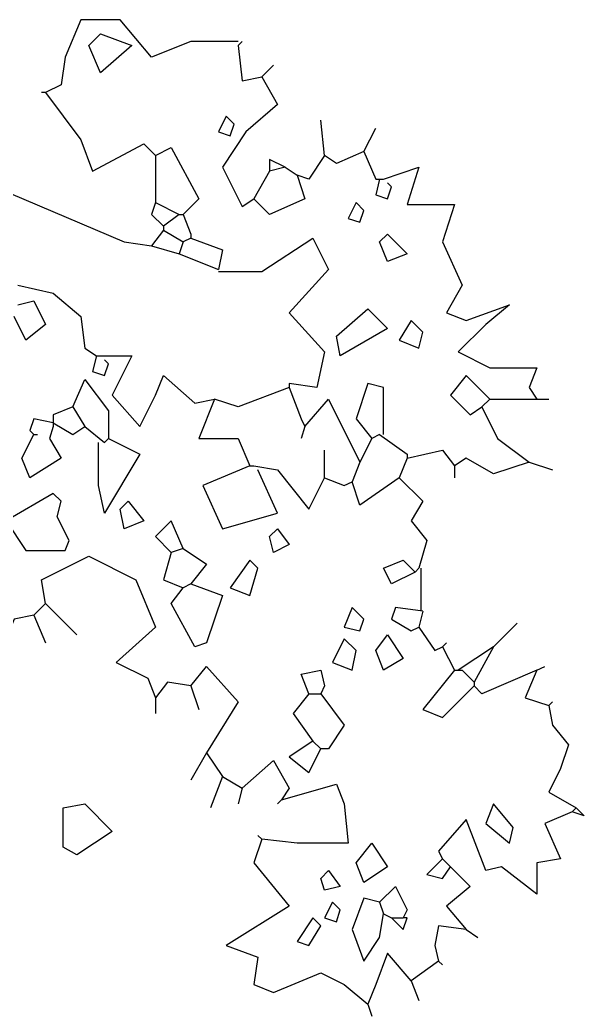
# Model space of a CAD drawing. Header units: metres. Extents: x -3.5 to 3.6, y -0.1 to 12.6.
# Drawn here: x 1.855 to 2.949, y 0.655 to 2.587 of the extents above; entities that cross this region are included whole.
import ezdxf

# ---------------------------------------------------------------- set-up
doc = ezdxf.new("R2010")
doc.units = ezdxf.units.M
doc.header["$LTSCALE"] = 0.2

msp = doc.modelspace()

# ---------------------------------------------------------------- linework, layer by layer
at = {"linetype": 'Continuous', "flags": 128}
for points in [[(2.2784, 2.5451), (2.1869, 2.5451), (2.1107, 2.5146), (2.0498, 2.587), (1.9736, 2.587), (1.9431, 2.5146), (1.9355, 2.4613), (1.905, 2.446)], [(2.0117, 2.5603), (2.0726, 2.5375), (2.0117, 2.4841), (1.9888, 2.5375), (2.0117, 2.5603)], [(2.2784, 2.5375), (2.286, 2.5451)], [(2.2784, 2.5375), (2.286, 2.4689), (2.3241, 2.4765)], [(2.3241, 2.4765), (2.347, 2.4994)], [(2.3241, 2.4765), (2.3546, 2.4232), (2.2936, 2.3698), (2.2479, 2.3012), (2.286, 2.225), (2.3089, 2.2403)], [(1.905, 2.446), (1.8974, 2.446)], [(1.905, 2.446), (1.9736, 2.3546), (1.9964, 2.2936), (2.0955, 2.347), (2.1184, 2.3241)], [(2.2555, 2.4003), (2.2403, 2.3698), (2.2631, 2.3622), (2.2708, 2.3851), (2.2555, 2.4003)], [(2.446, 2.3241), (2.4384, 2.3927)], [(2.5222, 2.3317), (2.5451, 2.3774)], [(2.1184, 2.3241), (2.1488, 2.3393), (2.2022, 2.2403), (2.1717, 2.2098)], [(2.1184, 2.3241), (2.1184, 2.2327)], [(2.446, 2.3241), (2.4155, 2.2784), (2.3927, 2.286)], [(2.5222, 2.3317), (2.4689, 2.3089), (2.446, 2.3241)], [(2.5222, 2.3317), (2.5451, 2.2784), (2.5527, 2.2784)], [(2.3698, 2.3012), (2.3393, 2.3165), (2.3393, 2.2936)], [(2.3698, 2.3012), (2.3393, 2.2936)], [(2.3698, 2.3012), (2.3927, 2.286)], [(2.5603, 2.2784), (2.6289, 2.3012), (2.606, 2.2289), (2.6975, 2.2289), (2.6746, 2.1565), (2.7127, 2.0726), (2.6822, 2.0193), (2.7203, 2.0041), (2.8042, 2.0345), (2.7584, 1.9964), (2.7051, 1.9431), (2.7661, 1.9126), (2.8575, 1.9126), (2.8423, 1.8745), (2.8575, 1.8517)], [(2.3393, 2.2936), (2.3089, 2.2403)], [(2.3927, 2.286), (2.4079, 2.2403), (2.3393, 2.2098), (2.3089, 2.2403)], [(1.8059, 2.2631), (2.0574, 2.1565), (2.1107, 2.1488)], [(2.5527, 2.2784), (2.5451, 2.2479), (2.5679, 2.2403), (2.5756, 2.2631), (2.5679, 2.2708)], [(2.5527, 2.2784), (2.5603, 2.2784)], [(2.1184, 2.2327), (2.1107, 2.2098), (2.1336, 2.1869)], [(2.1184, 2.2327), (2.1641, 2.2098)], [(2.507, 2.2327), (2.4917, 2.2022), (2.5146, 2.1946), (2.5222, 2.2174), (2.507, 2.2327)], [(2.1641, 2.2098), (2.1336, 2.1869)], [(2.1641, 2.2098), (2.1717, 2.2098)], [(2.1717, 2.2098), (2.1869, 2.1717), (2.1869, 2.1641)], [(2.1336, 2.1869), (2.1336, 2.1793)], [(2.1336, 2.1793), (2.1107, 2.1488)], [(2.1336, 2.1793), (2.1717, 2.1565)], [(2.1869, 2.1641), (2.1717, 2.1565)], [(2.1869, 2.1641), (2.2479, 2.1412), (2.2403, 2.1031)], [(2.2403, 2.0993), (2.3241, 2.0993), (2.4232, 2.1641), (2.4536, 2.1031), (2.3774, 2.0193), (2.446, 1.9431), (2.4308, 1.8745), (2.3774, 1.8821), (2.3774, 1.8745)], [(2.5679, 2.1717), (2.606, 2.1336), (2.5679, 2.1184), (2.5527, 2.1565), (2.5679, 2.1717)], [(2.1107, 2.1488), (2.1641, 2.1336)], [(2.1717, 2.1565), (2.1641, 2.1336)], [(2.1641, 2.1336), (2.2403, 2.1031)], [(1.8517, 2.0726), (1.9202, 2.0574), (1.9736, 2.0117), (1.9812, 1.9507), (2.0041, 1.9355)], [(1.8517, 2.0345), (1.8821, 2.0422), (1.905, 1.9964), (1.8669, 1.966), (1.844, 2.0117)], [(2.5298, 2.0269), (2.5679, 1.9888), (2.4765, 1.9355), (2.4689, 1.9736), (2.5298, 2.0269)], [(2.6137, 2.0041), (2.5908, 1.966), (2.6289, 1.9507), (2.6365, 1.9812), (2.6137, 2.0041)], [(2.0041, 1.9355), (1.9964, 1.905), (2.0193, 1.8974), (2.0269, 1.9202), (2.0193, 1.9279)], [(2.0041, 1.9355), (2.0117, 1.9355)], [(2.0117, 1.9355), (2.0726, 1.9355), (2.0345, 1.8593), (2.0879, 1.7983), (2.1184, 1.8593), (2.1336, 1.8974), (2.1946, 1.844), (2.2327, 1.8517)], [(2.7661, 1.8517), (2.7203, 1.8974), (2.6899, 1.8593), (2.728, 1.8212), (2.7508, 1.8364)], [(1.9583, 1.8364), (1.9812, 1.8898), (2.0269, 1.8288), (2.0269, 1.7755)], [(2.3774, 1.8745), (2.2784, 1.8364), (2.2327, 1.8517)], [(2.3774, 1.8745), (2.4003, 1.8136), (2.4079, 1.7983)], [(2.5603, 1.7831), (2.5603, 1.8745), (2.5298, 1.8821), (2.507, 1.8136), (2.5375, 1.7755)], [(1.9583, 1.8364), (1.9202, 1.8212), (1.9202, 1.8059)], [(1.9583, 1.8364), (1.9812, 1.7983)], [(2.2327, 1.8517), (2.2022, 1.7755), (2.2784, 1.7755), (2.3012, 1.7221)], [(2.4079, 1.7983), (2.4536, 1.8517), (2.5146, 1.7297)], [(2.7661, 1.8517), (2.7508, 1.8364)], [(2.7508, 1.8364), (2.7813, 1.7755), (2.8423, 1.7297)], [(2.7661, 1.8517), (2.8575, 1.8517)], [(2.8575, 1.8517), (2.8804, 1.8517)], [(1.9202, 1.7983), (1.9126, 1.7755), (1.9355, 1.7374), (1.8745, 1.6993), (1.8593, 1.7374), (1.8821, 1.7831)], [(1.9202, 1.8059), (1.8821, 1.8136), (1.8745, 1.7907), (1.8821, 1.7831)], [(1.9202, 1.8059), (1.9202, 1.7983)], [(1.9202, 1.8059), (1.9583, 1.7831), (1.9812, 1.7983)], [(1.9812, 1.7983), (2.0193, 1.7678)], [(2.4079, 1.7983), (2.4003, 1.7755)], [(1.8821, 1.7831), (1.8898, 1.7831)], [(2.5527, 1.7831), (2.5375, 1.7755)], [(2.5527, 1.7831), (2.606, 1.745), (2.606, 1.7374)], [(2.0269, 1.7755), (2.0879, 1.745), (2.0193, 1.6307), (2.0079, 1.684), (2.0079, 1.7678)], [(2.0269, 1.7755), (2.0193, 1.7678)], [(2.5375, 1.7755), (2.5146, 1.7297)], [(2.446, 1.6993), (2.446, 1.7526)], [(2.606, 1.7374), (2.6746, 1.7526), (2.6975, 1.7221)], [(2.3012, 1.7221), (2.2098, 1.684), (2.2479, 1.6002), (2.3546, 1.6307), (2.3165, 1.7145)], [(2.3012, 1.7221), (2.3089, 1.7221)], [(2.3089, 1.7221), (2.3546, 1.7145), (2.4155, 1.6383), (2.446, 1.6993)], [(2.5146, 1.7297), (2.4994, 1.6916)], [(2.606, 1.7374), (2.5908, 1.6993)], [(2.8423, 1.7297), (2.7737, 1.7069), (2.7203, 1.7374), (2.6975, 1.7221)], [(2.6975, 1.7221), (2.6975, 1.6993)], [(2.8423, 1.7297), (2.888, 1.7145)], [(2.446, 1.6993), (2.4841, 1.684), (2.4994, 1.6916)], [(2.5908, 1.6993), (2.5146, 1.6459), (2.4994, 1.6916)], [(2.5908, 1.6993), (2.6365, 1.6535), (2.6137, 1.6154), (2.6441, 1.5773), (2.6289, 1.524)], [(1.9202, 1.6688), (1.8288, 1.6154), (1.8669, 1.5583), (1.9431, 1.5583), (1.9507, 1.5773), (1.9279, 1.6231), (1.9355, 1.6535), (1.9202, 1.6688)], [(2.065, 1.6535), (2.0955, 1.6154), (2.0574, 1.6002), (2.0498, 1.6383), (2.065, 1.6535)], [(2.1717, 1.5621), (2.1488, 1.6154), (2.1184, 1.585), (2.1488, 1.5545)], [(2.3546, 1.6002), (2.3774, 1.5697), (2.347, 1.5545), (2.3393, 1.585), (2.3546, 1.6002)], [(1.905, 1.4554), (1.8974, 1.5011), (1.9888, 1.5469), (2.0803, 1.5011), (2.1184, 1.4097), (2.0422, 1.3411), (2.1031, 1.3106), (2.1184, 1.2725)], [(2.1488, 1.5545), (2.1336, 1.5011), (2.1717, 1.4859)], [(2.1717, 1.5621), (2.1488, 1.5545)], [(2.1717, 1.5621), (2.2174, 1.5316), (2.1869, 1.4935)], [(2.3012, 1.5392), (2.2631, 1.4859), (2.3012, 1.4707), (2.3165, 1.524), (2.3012, 1.5392)], [(2.6213, 1.5164), (2.5756, 1.4935), (2.5603, 1.524), (2.5984, 1.5392), (2.6213, 1.5164)], [(2.6289, 1.524), (2.6213, 1.5164)], [(2.6327, 1.524), (2.6327, 1.4402)], [(2.1869, 1.4935), (2.2479, 1.4707), (2.2174, 1.3792), (2.1946, 1.3716), (2.1488, 1.4554), (2.1717, 1.4859)], [(2.1869, 1.4935), (2.1717, 1.4859)], [(1.905, 1.4554), (1.8821, 1.4326)], [(1.905, 1.4554), (1.966, 1.3945)], [(1.8821, 1.4326), (1.844, 1.4249), (1.8288, 1.3868)], [(1.8821, 1.4326), (1.905, 1.3792)], [(2.4994, 1.4478), (2.4841, 1.4097), (2.5146, 1.4021), (2.5222, 1.4249), (2.4994, 1.4478)], [(2.6365, 1.4402), (2.5832, 1.4478), (2.5756, 1.4249), (2.6137, 1.4021), (2.6289, 1.4097)], [(2.6365, 1.4402), (2.6289, 1.4097)], [(2.7737, 1.3716), (2.8194, 1.4173)], [(2.5679, 1.3945), (2.5984, 1.3487), (2.5603, 1.3259), (2.5451, 1.364), (2.5679, 1.3945)], [(2.6289, 1.4097), (2.6594, 1.364), (2.6746, 1.3716)], [(2.4841, 1.3868), (2.4613, 1.3411), (2.4994, 1.3259), (2.507, 1.364), (2.4841, 1.3868)], [(2.6746, 1.3716), (2.6822, 1.3792)], [(2.6746, 1.3716), (2.6975, 1.3259)], [(2.7737, 1.3716), (2.7051, 1.3259)], [(2.7737, 1.3716), (2.7356, 1.303)], [(2.1869, 1.2954), (2.2174, 1.3335), (2.2784, 1.2649), (2.2174, 1.1659)], [(2.8575, 1.3259), (2.8727, 1.3335)], [(2.4155, 1.2802), (2.4003, 1.3183), (2.4384, 1.3259), (2.446, 1.2954), (2.4384, 1.2802)], [(2.6975, 1.3259), (2.6365, 1.2497), (2.6746, 1.2344), (2.7356, 1.2954)], [(2.6975, 1.3259), (2.7051, 1.3259)], [(2.7051, 1.3259), (2.7127, 1.3259)], [(2.7127, 1.3259), (2.7356, 1.303)], [(2.8575, 1.3259), (2.7508, 1.2802), (2.7356, 1.2954)], [(2.8575, 1.3259), (2.8346, 1.2725), (2.8804, 1.2573)], [(2.1869, 1.2954), (2.1412, 1.303), (2.1184, 1.2725)], [(2.1869, 1.2954), (2.2022, 1.2497)], [(2.7356, 1.303), (2.7356, 1.2954)], [(2.4155, 1.2802), (2.3851, 1.2421), (2.4232, 1.1887)], [(2.4155, 1.2802), (2.4384, 1.2802)], [(2.4384, 1.2802), (2.4841, 1.2192), (2.4536, 1.1735), (2.4384, 1.1735)], [(2.1184, 1.2725), (2.1184, 1.2421)], [(2.8804, 1.2573), (2.888, 1.2649)], [(2.8804, 1.2573), (2.888, 1.2192), (2.9185, 1.1811), (2.9032, 1.1354), (2.8804, 1.0897), (2.9337, 1.0592)], [(2.4232, 1.1887), (2.3774, 1.1582), (2.4155, 1.1278), (2.4384, 1.1735)], [(2.4232, 1.1887), (2.4384, 1.1735)], [(2.2174, 1.1659), (2.1869, 1.1125)], [(2.2174, 1.1659), (2.2479, 1.1201)], [(2.286, 1.0973), (2.347, 1.1506), (2.3774, 1.0973), (2.3622, 1.0744)], [(2.2479, 1.1201), (2.225, 1.0592)], [(2.2479, 1.1201), (2.286, 1.0973)], [(2.3622, 1.0744), (2.4689, 1.1049), (2.4841, 1.0668), (2.4917, 0.9906), (2.3927, 0.9906), (2.3241, 0.9982)], [(2.286, 1.0973), (2.2784, 1.0668)], [(1.9812, 1.0668), (2.0345, 1.0135), (1.966, 0.9677), (1.9393, 0.983), (1.9393, 1.0592), (1.9812, 1.0668)], [(2.3622, 1.0744), (2.3546, 1.0668)], [(2.7737, 1.0668), (2.7584, 1.0287), (2.8042, 0.9906), (2.8118, 1.0211), (2.7737, 1.0668)], [(2.9261, 1.0516), (2.8727, 1.0287), (2.9032, 0.9601), (2.8575, 0.9525), (2.8575, 0.8915), (2.7889, 0.9449), (2.7584, 0.9373), (2.7203, 1.0363), (2.667, 0.9754), (2.6746, 0.9601)], [(2.9337, 1.0592), (2.9489, 1.0439), (2.9261, 1.0516)], [(2.9337, 1.0592), (2.9261, 1.0516)], [(2.3241, 0.9982), (2.3165, 1.0058)], [(2.3241, 0.9982), (2.3089, 0.9525), (2.3774, 0.8687), (2.2555, 0.7925), (2.3165, 0.7696), (2.3089, 0.7163), (2.347, 0.701), (2.4384, 0.7391), (2.4841, 0.7163), (2.5298, 0.6782)], [(2.5375, 0.9906), (2.5679, 0.9449), (2.5222, 0.9144), (2.507, 0.9525), (2.5375, 0.9906)], [(2.6746, 0.9601), (2.6441, 0.9296), (2.6746, 0.922), (2.6899, 0.9449)], [(2.6746, 0.9601), (2.6899, 0.9449)], [(2.4536, 0.9373), (2.4765, 0.9068), (2.446, 0.8992), (2.4384, 0.922), (2.4536, 0.9373)], [(2.6899, 0.9449), (2.728, 0.9068), (2.6822, 0.8687), (2.7203, 0.823)], [(2.5527, 0.8763), (2.5832, 0.9068), (2.606, 0.8611), (2.5984, 0.8458)], [(2.4613, 0.8763), (2.446, 0.8458), (2.4689, 0.8382), (2.4765, 0.8611), (2.4613, 0.8763)], [(2.5527, 0.8763), (2.5222, 0.8839), (2.4994, 0.823), (2.5222, 0.762), (2.5527, 0.8077), (2.5603, 0.8534)], [(2.5527, 0.8763), (2.5603, 0.8534)], [(2.5603, 0.8534), (2.5756, 0.8458)], [(2.4232, 0.8458), (2.3927, 0.8001), (2.4155, 0.7925), (2.4384, 0.8306), (2.4232, 0.8458)], [(2.5756, 0.8458), (2.5984, 0.8458)], [(2.5756, 0.8458), (2.5984, 0.823), (2.606, 0.8458), (2.5984, 0.8458)], [(2.7203, 0.823), (2.667, 0.8306), (2.6594, 0.7925), (2.667, 0.762)], [(2.7203, 0.823), (2.7432, 0.8077)], [(2.6137, 0.7239), (2.5679, 0.7772), (2.5451, 0.7163), (2.5298, 0.6782)], [(2.667, 0.762), (2.6137, 0.7239)], [(2.667, 0.762), (2.6746, 0.7544)], [(2.6137, 0.7239), (2.6289, 0.6858)], [(2.5298, 0.6782), (2.5375, 0.6553)]]:
    msp.add_lwpolyline(points, dxfattribs=at)

doc.saveas('drawing.dxf')
